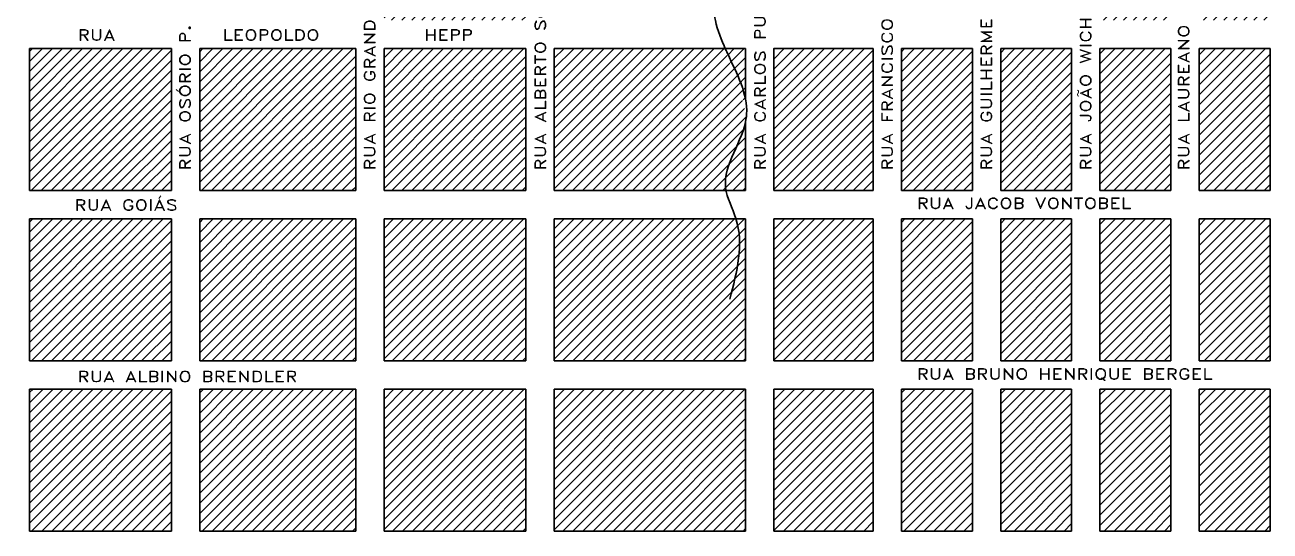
# Model space of a CAD drawing. Extents: x 15348.6 to 15438.1, y 2292.7 to 2368.6.
# Drawn here: x 15405.11 to 15413.9, y 2340.87 to 2344.43 of the extents above; entities that cross this region are included whole.
import ezdxf

# ---------------------------------------------------------------- set-up
doc = ezdxf.new("R2010")
doc.units = 0
doc.header["$LTSCALE"] = 2
doc.header["$MEASUREMENT"] = 0
doc.linetypes.add('DASHDOT2', pattern=[0.5, 0.25, -0.125, 0, -0.125])
doc.layers.get('0').update_dxf_attribs({"linetype": 'CONTINUOUS', "lineweight": 30})
for name, color, linetype, lineweight in [('ASSISBRASIL', 240, 'CONTINUOUS', 30), ('Hidro', 5, 'CONTINUOUS', 30), ('JARDIM', 151, 'CONTINUOUS', 30), ('NOVOLESTE', 100, 'CONTINUOUS', 30)]:
    doc.layers.add(name, color=color, linetype=linetype, lineweight=lineweight)
doc.styles.get("Standard").update_dxf_attribs({"font": 'romand.shx'})

msp = doc.modelspace()

# ---------------------------------------------------------------- hatches: boundary and pattern name
at = {"layer": 'ASSISBRASIL', "linetype": 'Continuous'}
h = msp.add_hatch(dxfattribs=at)
h.set_pattern_fill('ANSI31', color=256, scale=0.4, style=0)
h.paths.add_polyline_path([(15408.6453, 2344.9669), (15408.6453, 2344.4669), (15407.6453, 2344.4669), (15407.6453, 2344.9669)])
h.paths.add_polyline_path([(15407.6453, 2344.2669), (15408.6453, 2344.2669), (15408.6453, 2343.2669), (15407.6453, 2343.2669)])
h.paths.add_polyline_path([(15407.6453, 2343.0669), (15408.6453, 2343.0669), (15408.6453, 2342.0669), (15407.6453, 2342.0669)])
h.paths.add_polyline_path([(15406.3453, 2342.0669), (15407.4453, 2342.0669), (15407.4453, 2343.0669), (15406.3453, 2343.0669)])
h.paths.add_polyline_path([(15406.3453, 2343.2669), (15407.4453, 2343.2669), (15407.4453, 2344.2669), (15406.3453, 2344.2669)])
h = msp.add_hatch(dxfattribs=at)
h.set_pattern_fill('ANSI31', color=256, scale=0.4, style=0)
h.paths.add_polyline_path([(15406.1453, 2343.0669), (15406.1453, 2342.0669), (15405.1453, 2342.0669), (15405.1453, 2343.0669)])
h.paths.add_polyline_path([(15404.9453, 2343.0669), (15404.9453, 2342.0669), (15403.5953, 2342.0669), (15403.5953, 2343.0669)])
h.paths.add_polyline_path([(15402.7453, 2342.0669), (15403.3953, 2342.0669), (15403.3953, 2343.0669), (15402.7453, 2343.0669)])
h.paths.add_polyline_path([(15405.1453, 2343.2669), (15406.1453, 2343.2669), (15406.1453, 2344.2669), (15405.1453, 2344.2669)])
h = msp.add_hatch(dxfattribs=at)
h.set_pattern_fill('ANSI31', color=256, scale=0.4, style=0)
h.paths.add_polyline_path([(15408.8453, 2343.2669), (15408.8453, 2344.2669), (15410.0512, 2344.2624), (15410.0891, 2344.149), (15410.1345, 2344.0583), (15410.1648, 2343.9374), (15410.1875, 2343.8467), (15410.195, 2343.7937), (15410.1953, 2343.2669)])
h = msp.add_hatch(dxfattribs=at)
h.set_pattern_fill('ANSI31', color=256, scale=0.4, style=0)
h.paths.add_polyline_path([(15410.1953, 2343.0669), (15410.1953, 2342.0669), (15408.8453, 2342.0669), (15408.8453, 2343.0669)])
h = msp.add_hatch(dxfattribs=at)
h.set_pattern_fill('ANSI31', color=256, scale=0.4, style=0)
h.paths.add_polyline_path([(15406.3453, 2341.8669), (15407.4453, 2341.8669), (15407.4453, 2340.8669), (15406.3453, 2340.8669)])
h.paths.add_polyline_path([(15405.1453, 2341.8669), (15406.1453, 2341.8669), (15406.1453, 2340.8669), (15405.1453, 2340.8669)])
h = msp.add_hatch(dxfattribs=at)
h.set_pattern_fill('ANSI31', color=256, scale=0.4, style=0)
h.paths.add_polyline_path([(15407.6453, 2341.8669), (15408.6453, 2341.8669), (15408.6453, 2340.8669), (15407.6453, 2340.8669)])
h = msp.add_hatch(dxfattribs=at)
h.set_pattern_fill('ANSI31', color=256, scale=0.4, style=0)
h.paths.add_polyline_path([(15408.8453, 2341.8669), (15410.1953, 2341.8669), (15410.1953, 2340.8669), (15408.8453, 2340.8669)])
at = {"layer": 'JARDIM', "linetype": 'Continuous'}
h = msp.add_hatch(dxfattribs=at)
h.set_pattern_fill('ANSI31', color=256, scale=0.4, style=0)
h.paths.add_polyline_path([(15413.8953, 2345.4669), (15413.8953, 2344.4669), (15413.3953, 2344.4669), (15413.3953, 2345.4669)])
edge = h.paths.add_edge_path(flags=0)
edge.add_line((15413.8953, 2345.4669), (15413.8953, 2344.4669))
edge.add_line((15413.8953, 2345.4669), (15413.8953, 2344.4669))
edge = h.paths.add_edge_path(flags=0)
edge.add_line((15413.3953, 2345.4669), (15413.3953, 2344.4669))
edge.add_line((15413.3953, 2345.4669), (15413.3953, 2344.4669))
h.paths.add_polyline_path([(15413.8953, 2344.2669), (15413.8953, 2343.2669), (15413.3953, 2343.2669), (15413.3953, 2344.2669)])
h.paths.add_polyline_path([(15412.6953, 2344.2669), (15413.1953, 2344.2669), (15413.1953, 2343.2669), (15412.6953, 2343.2669)])
h.paths.add_polyline_path([(15412.6953, 2344.4669), (15413.1953, 2344.4669), (15413.1953, 2345.4669), (15412.6953, 2345.4669)])
edge = h.paths.add_edge_path(flags=16)
edge.add_line((15413.8953, 2345.4669), (15413.8953, 2344.4669))
edge.add_line((15413.3953, 2345.4669), (15413.3953, 2344.4669))
edge.add_line((15413.3953, 2345.4669), (15413.8953, 2345.4669))
h = msp.add_hatch(dxfattribs=at)
h.set_pattern_fill('ANSI31', color=256, scale=0.4, style=0)
h.paths.add_polyline_path([(15410.1953, 2344.2669), (15410.1921, 2343.8668), (15410.0535, 2344.2667)])
h = msp.add_hatch(dxfattribs=at)
h.set_pattern_fill('ANSI31', color=256, scale=0.4, style=0)
h.paths.add_polyline_path([(15411.9953, 2344.2669), (15412.4953, 2344.2669), (15412.4953, 2343.2669), (15411.9953, 2343.2669)])
h.paths.add_polyline_path([(15411.2953, 2343.2669), (15411.7953, 2343.2669), (15411.7953, 2344.2669), (15411.2953, 2344.2669)])
h.paths.add_polyline_path([(15410.3953, 2343.2669), (15411.0953, 2343.2669), (15411.0953, 2344.2669), (15410.3953, 2344.2669)])
h = msp.add_hatch(dxfattribs=at)
h.set_pattern_fill('ANSI31', color=256, scale=0.4, style=0)
h.paths.add_polyline_path([(15413.3953, 2343.0669), (15413.3953, 2342.0669), (15413.8953, 2342.0669), (15413.8953, 2343.0669)])
h.paths.add_polyline_path([(15413.3953, 2343.0669), (15413.3953, 2342.0669), (15413.8953, 2342.0669), (15413.8953, 2343.0669)], flags=16)
h.paths.add_polyline_path([(15412.6953, 2343.0669), (15412.6953, 2342.0669), (15413.1953, 2342.0669), (15413.1953, 2343.0669)])
h.paths.add_polyline_path([(15411.9953, 2343.0669), (15411.9953, 2342.0669), (15412.4953, 2342.0669), (15412.4953, 2343.0669)])
h.paths.add_polyline_path([(15411.7953, 2343.0669), (15411.7953, 2342.0669), (15411.2953, 2342.0669), (15411.2953, 2343.0669)])
h.paths.add_polyline_path([(15411.0953, 2343.0669), (15411.0953, 2342.0669), (15410.3953, 2342.0669), (15410.3953, 2343.0669)])
h = msp.add_hatch(dxfattribs=at)
h.set_pattern_fill('ANSI31', color=256, scale=0.4, style=0)
h.paths.add_polyline_path([(15413.3953, 2343.0669), (15413.8953, 2343.0669), (15413.8953, 2342.0669), (15413.3953, 2342.0669)])
h = msp.add_hatch(dxfattribs=at)
h.set_pattern_fill('ANSI31', color=256, scale=0.4, style=0)
h.paths.add_polyline_path([(15413.3953, 2341.8669), (15413.8953, 2341.8669), (15413.8953, 2340.8669), (15413.3953, 2340.8669)])
h.paths.add_polyline_path([(15413.3953, 2341.8669), (15413.8953, 2341.8669), (15413.8953, 2340.8669), (15413.3953, 2340.8669)], flags=16)
h.paths.add_polyline_path([(15412.6953, 2341.8669), (15413.1953, 2341.8669), (15413.1953, 2340.8669), (15412.6953, 2340.8669)])
h.paths.add_polyline_path([(15411.9953, 2341.8669), (15412.4953, 2341.8669), (15412.4953, 2340.8669), (15411.9953, 2340.8669)])
h.paths.add_polyline_path([(15411.2953, 2341.8669), (15411.7953, 2341.8669), (15411.7953, 2340.8669), (15411.2953, 2340.8669)])
h.paths.add_polyline_path([(15410.3953, 2341.8669), (15411.0953, 2341.8669), (15411.0953, 2340.8669), (15410.3953, 2340.8669)])
h = msp.add_hatch(dxfattribs=at)
h.set_pattern_fill('ANSI31', color=256, scale=0.4, style=0)
h.paths.add_polyline_path([(15413.8953, 2341.8669), (15413.8953, 2340.8669), (15413.3953, 2340.8669), (15413.3953, 2341.8669)])

# ---------------------------------------------------------------- linework, layer by layer
at = {"color": 7, "linetype": 'Continuous'}
for p, q in [((15405.1453, 2344.2669), (15406.1453, 2344.2669)), ((15405.1453, 2344.2669), (15405.1453, 2343.2669)), ((15406.1453, 2344.2669), (15406.1453, 2343.2669)), ((15406.3453, 2344.2669), (15407.4453, 2344.2669)), ((15406.3453, 2344.2669), (15406.3453, 2343.2669)), ((15407.4453, 2344.2669), (15407.4453, 2343.2669)), ((15407.6453, 2344.2669), (15408.6453, 2344.2669)), ((15407.6453, 2344.2669), (15407.6453, 2343.2669)), ((15408.6453, 2344.2669), (15408.6453, 2343.2669)), ((15408.8453, 2344.2669), (15410.0524, 2344.2669)), ((15408.8453, 2344.2669), (15408.8453, 2343.2669)), ((15410.1953, 2344.2669), (15410.1953, 2343.9084)), ((15410.3953, 2344.2669), (15411.0953, 2344.2669)), ((15410.3953, 2344.2669), (15410.3953, 2343.2669)), ((15411.0953, 2344.2669), (15411.0953, 2343.2669)), ((15411.2953, 2344.2669), (15411.7953, 2344.2669)), ((15411.2953, 2344.2669), (15411.2953, 2343.2669)), ((15411.7953, 2344.2669), (15411.7953, 2343.2669)), ((15411.9953, 2344.2669), (15412.4953, 2344.2669)), ((15411.9953, 2344.2669), (15411.9953, 2343.2669)), ((15412.4953, 2344.2669), (15412.4953, 2343.2669)), ((15412.6953, 2344.2669), (15413.1953, 2344.2669)), ((15412.6953, 2344.2669), (15412.6953, 2343.2669)), ((15413.1953, 2344.2669), (15413.1953, 2343.2669)), ((15413.3953, 2344.2669), (15413.8953, 2344.2669)), ((15413.3953, 2344.2669), (15413.3953, 2343.2669)), ((15413.3953, 2344.2669), (15413.3953, 2343.2669)), ((15413.8953, 2344.2669), (15413.8953, 2343.2669)), ((15413.8953, 2344.2669), (15413.8953, 2343.2669)), ((15410.1953, 2343.7512), (15410.1953, 2343.2669)), ((15405.1453, 2343.2669), (15406.1453, 2343.2669)), ((15406.3453, 2343.2669), (15407.4453, 2343.2669)), ((15407.6453, 2343.2669), (15408.6453, 2343.2669)), ((15408.8453, 2343.2669), (15410.1953, 2343.2669)), ((15410.3953, 2343.2669), (15411.0953, 2343.2669)), ((15411.2953, 2343.2669), (15411.7953, 2343.2669)), ((15411.9953, 2343.2669), (15412.4953, 2343.2669)), ((15412.6953, 2343.2669), (15413.1953, 2343.2669)), ((15413.3953, 2343.2669), (15413.8953, 2343.2669)), ((15413.3953, 2343.2669), (15413.8953, 2343.2669)), ((15405.1453, 2343.0669), (15406.1453, 2343.0669)), ((15405.1453, 2343.0669), (15405.1453, 2342.0669)), ((15406.1453, 2343.0669), (15406.1453, 2342.0669)), ((15406.3453, 2343.0669), (15407.4453, 2343.0669)), ((15406.3453, 2343.0669), (15406.3453, 2342.0669)), ((15407.4453, 2343.0669), (15407.4453, 2342.0669)), ((15407.6453, 2343.0669), (15408.6453, 2343.0669)), ((15407.6453, 2343.0669), (15407.6453, 2342.0669)), ((15408.6453, 2343.0669), (15408.6453, 2342.0669)), ((15408.8453, 2343.0669), (15410.1953, 2343.0669)), ((15408.8453, 2343.0669), (15408.8453, 2342.0669)), ((15410.1953, 2343.0669), (15410.1953, 2342.0669)), ((15410.3953, 2343.0669), (15411.0953, 2343.0669)), ((15410.3953, 2343.0669), (15410.3953, 2342.0669)), ((15411.0953, 2343.0669), (15411.0953, 2342.0669)), ((15411.2953, 2343.0669), (15411.7953, 2343.0669)), ((15411.2953, 2343.0669), (15411.2953, 2342.0669)), ((15411.7953, 2343.0669), (15411.7953, 2342.0669)), ((15411.9953, 2343.0669), (15412.4953, 2343.0669)), ((15411.9953, 2343.0669), (15411.9953, 2342.0669)), ((15412.4953, 2343.0669), (15412.4953, 2342.0669)), ((15412.6953, 2343.0669), (15413.1953, 2343.0669)), ((15412.6953, 2343.0669), (15412.6953, 2342.0669)), ((15413.1953, 2343.0669), (15413.1953, 2342.0669)), ((15413.3953, 2343.0669), (15413.8953, 2343.0669)), ((15413.3953, 2343.0669), (15413.8953, 2343.0669)), ((15413.3953, 2343.0669), (15413.3953, 2342.0669)), ((15413.3953, 2343.0669), (15413.3953, 2342.0669)), ((15413.8953, 2343.0669), (15413.8953, 2342.0669)), ((15413.8953, 2343.0669), (15413.8953, 2342.0669)), ((15405.1453, 2342.0669), (15406.1453, 2342.0669)), ((15406.3453, 2342.0669), (15407.4453, 2342.0669)), ((15407.6453, 2342.0669), (15408.6453, 2342.0669)), ((15408.8453, 2342.0669), (15410.1953, 2342.0669)), ((15410.3953, 2342.0669), (15411.0953, 2342.0669)), ((15411.2953, 2342.0669), (15411.7953, 2342.0669)), ((15411.9953, 2342.0669), (15412.4953, 2342.0669)), ((15412.6953, 2342.0669), (15413.1953, 2342.0669)), ((15413.3953, 2342.0669), (15413.8953, 2342.0669)), ((15413.3953, 2342.0669), (15413.8953, 2342.0669)), ((15405.1453, 2341.8669), (15405.1453, 2340.8669)), ((15405.1453, 2341.8669), (15406.1453, 2341.8669)), ((15406.1453, 2341.8669), (15406.1453, 2340.8669)), ((15406.3453, 2341.8669), (15406.3453, 2340.8669)), ((15406.3453, 2341.8669), (15407.4453, 2341.8669)), ((15407.4453, 2341.8669), (15407.4453, 2340.8669)), ((15407.6453, 2341.8669), (15407.6453, 2340.8669)), ((15407.6453, 2341.8669), (15408.6453, 2341.8669)), ((15408.6453, 2341.8669), (15408.6453, 2340.8669)), ((15408.8453, 2341.8669), (15408.8453, 2340.8669)), ((15408.8453, 2341.8669), (15410.1953, 2341.8669)), ((15410.1953, 2341.8669), (15410.1953, 2340.8669)), ((15410.3953, 2341.8669), (15410.3953, 2340.8669)), ((15410.3953, 2341.8669), (15411.0953, 2341.8669)), ((15411.0953, 2341.8669), (15411.0953, 2340.8669)), ((15411.2953, 2341.8669), (15411.2953, 2340.8669)), ((15411.2953, 2341.8669), (15411.7953, 2341.8669)), ((15411.7953, 2341.8669), (15411.7953, 2340.8669)), ((15411.9953, 2341.8669), (15411.9953, 2340.8669)), ((15411.9953, 2341.8669), (15412.4953, 2341.8669)), ((15412.4953, 2341.8669), (15412.4953, 2340.8669)), ((15412.6953, 2341.8669), (15412.6953, 2340.8669)), ((15412.6953, 2341.8669), (15413.1953, 2341.8669)), ((15413.1953, 2341.8669), (15413.1953, 2340.8669)), ((15413.3953, 2341.8669), (15413.3953, 2340.8669)), ((15413.3953, 2341.8669), (15413.3953, 2340.8669)), ((15413.3953, 2341.8669), (15413.8953, 2341.8669)), ((15413.3953, 2341.8669), (15413.8953, 2341.8669)), ((15413.8953, 2341.8669), (15413.8953, 2340.8669)), ((15413.8953, 2341.8669), (15413.8953, 2340.8669)), ((15405.1453, 2340.8669), (15406.1453, 2340.8669)), ((15406.3453, 2340.8669), (15407.4453, 2340.8669)), ((15407.6453, 2340.8669), (15408.6453, 2340.8669)), ((15408.8453, 2340.8669), (15410.1953, 2340.8669)), ((15410.3953, 2340.8669), (15411.0953, 2340.8669)), ((15411.2953, 2340.8669), (15411.7953, 2340.8669)), ((15411.9953, 2340.8669), (15412.4953, 2340.8669)), ((15412.6953, 2340.8669), (15413.1953, 2340.8669)), ((15413.3953, 2340.8669), (15413.8953, 2340.8669))]:
    msp.add_line(p, q, dxfattribs=at)
at = {"color": 7, "linetype": 'DASHDOT2'}
msp.add_line((15410.1953, 2344.2669), (15410.0567, 2344.2669), dxfattribs=at)
at = {"layer": 'Hidro', "linetype": 'Continuous'}
for points, knots in [([(15409.9739, 2344.5052), (15409.9763, 2344.4916), (15409.9935, 2344.4076), (15410.0285, 2344.3182), (15410.0646, 2344.2401), (15410.0696, 2344.2295)], [1122.774949, 1122.774949, 1122.774949, 1122.774949, 1126.91502, 1148.526613, 1151.909214, 1151.909214, 1151.909214, 1151.909214]), ([(15410.2027, 2343.8056), (15410.2022, 2343.7976), (15410.1863, 2343.6235), (15409.9717, 2343.376), (15410.2057, 2342.965), (15410.1346, 2342.6948), (15410.084, 2342.5024)], [1196.160684, 1196.160684, 1196.160684, 1196.160684, 1198.653321, 1250.172652, 1273.15819, 1330.015591, 1330.015591, 1330.015591, 1330.015591])]:
    msp.add_open_spline(points, degree=3, knots=knots, dxfattribs=at)
msp.add_open_spline([(15410.0696, 2344.2295), (15410.1344, 2344.0909), (15410.211, 2343.9483), (15410.2027, 2343.8056)], degree=3, dxfattribs=at)
at = {"layer": 'NOVOLESTE', "color": 17, "linetype": 'Continuous'}
for p, q in [((15413.3953, 2344.2669), (15413.8953, 2344.2669)), ((15413.3953, 2340.8669), (15413.8953, 2340.8669))]:
    msp.add_line(p, q, dxfattribs=at)

# ---------------------------------------------------------------- texts
at = {"color": 7, "linetype": 'Continuous', "extrusion": (0.642788, 0, 0.766044), "char_height": 0.1, "width": 5.636531, "attachment_point": 1, "text_direction": (0, 1, 0)}
for s, insert in [('{RUA GUILHERME CLEMENTE KOEHLER}', (15411.8558, 2343.4082, 0.0388)), ('{RUA LAUREANO DE MEDEIROS}', (15413.2478, 2343.4082, 0.0388)), ('{RUA OSÓRIO P. ILGENFRITZ}', (15406.2036, 2343.4082, 0.0388)), ('{RUA FRANCISCO SPEROTTO}', (15411.1558, 2343.4082, 0.0388)), ('{RUA RIO GRANDE DO SUL}', (15407.506, 2343.4082, 0.0388)), ('{RUA ALBERTO SCHMIDT}', (15408.7099, 2343.4082, 0.0388)), ('{RUA JOÃO WICHROWSKI}', (15412.5557, 2343.4082, 0.0388)), ('{RUA CARLOS PUDWEL}', (15410.2592, 2343.4082, 0.0388))]:
    msp.add_mtext(s, dxfattribs=dict(at, insert=insert))
at = {"color": 7, "linetype": 'Continuous', "extrusion": (0, -0.642788, 0.766044), "char_height": 0.1, "width": 5.636531, "attachment_point": 1, "text_direction": (1, 0, 0)}
for s, insert in [('{RUA }', (15405.4851, 2344.4013, 0.0388)), ('{LEOPOLDO}', (15406.5051, 2344.4013, 0.0388)), ('{HEPP}', (15407.9282, 2344.4013, 0.0388)), ('{RUA GOIÁS}', (15405.4619, 2343.2032, 0.0388)), ('{RUA JACOB VONTOBEL}', (15411.4024, 2343.2156, 0.0388)), ('{RUA ALBINO BRENDLER}', (15405.4833, 2341.9945, 0.0388)), ('{RUA BRUNO HENRIQUE BERGEL}', (15411.4024, 2342.0127, 0.0388))]:
    msp.add_mtext(s, dxfattribs=dict(at, insert=insert))

doc.saveas('drawing.dxf')
